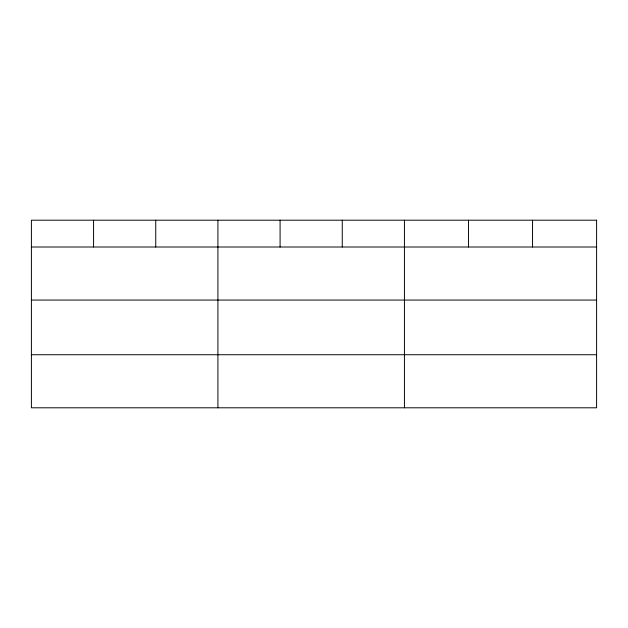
<?xml version="1.0" encoding="UTF-8"?>
<svg xmlns="http://www.w3.org/2000/svg" width="628" height="628" viewBox="0 0 628 628"><rect width="100%" height="100%" fill="white"/><g stroke="black" fill="none" stroke-linecap="round" stroke-linejoin="round"><path stroke-width="0.94" d="M31.4 247.008L596.6 247.008M31.4 300.066L596.6 300.066M31.4 354.734L596.6 354.734M532.544 220.2L532.544 247.008M468.488 220.2L468.488 247.008M404.432 220.2L404.432 407.8M342.26 220.2L342.26 247.008M280.088 220.2L280.088 247.008M217.916 220.2L217.916 407.8M155.744 220.2L155.744 247.008M93.572 220.2L93.572 247.008M596.6 220.2L31.4 220.2L31.4 407.8L596.6 407.8L596.6 220.2"/></g></svg>
